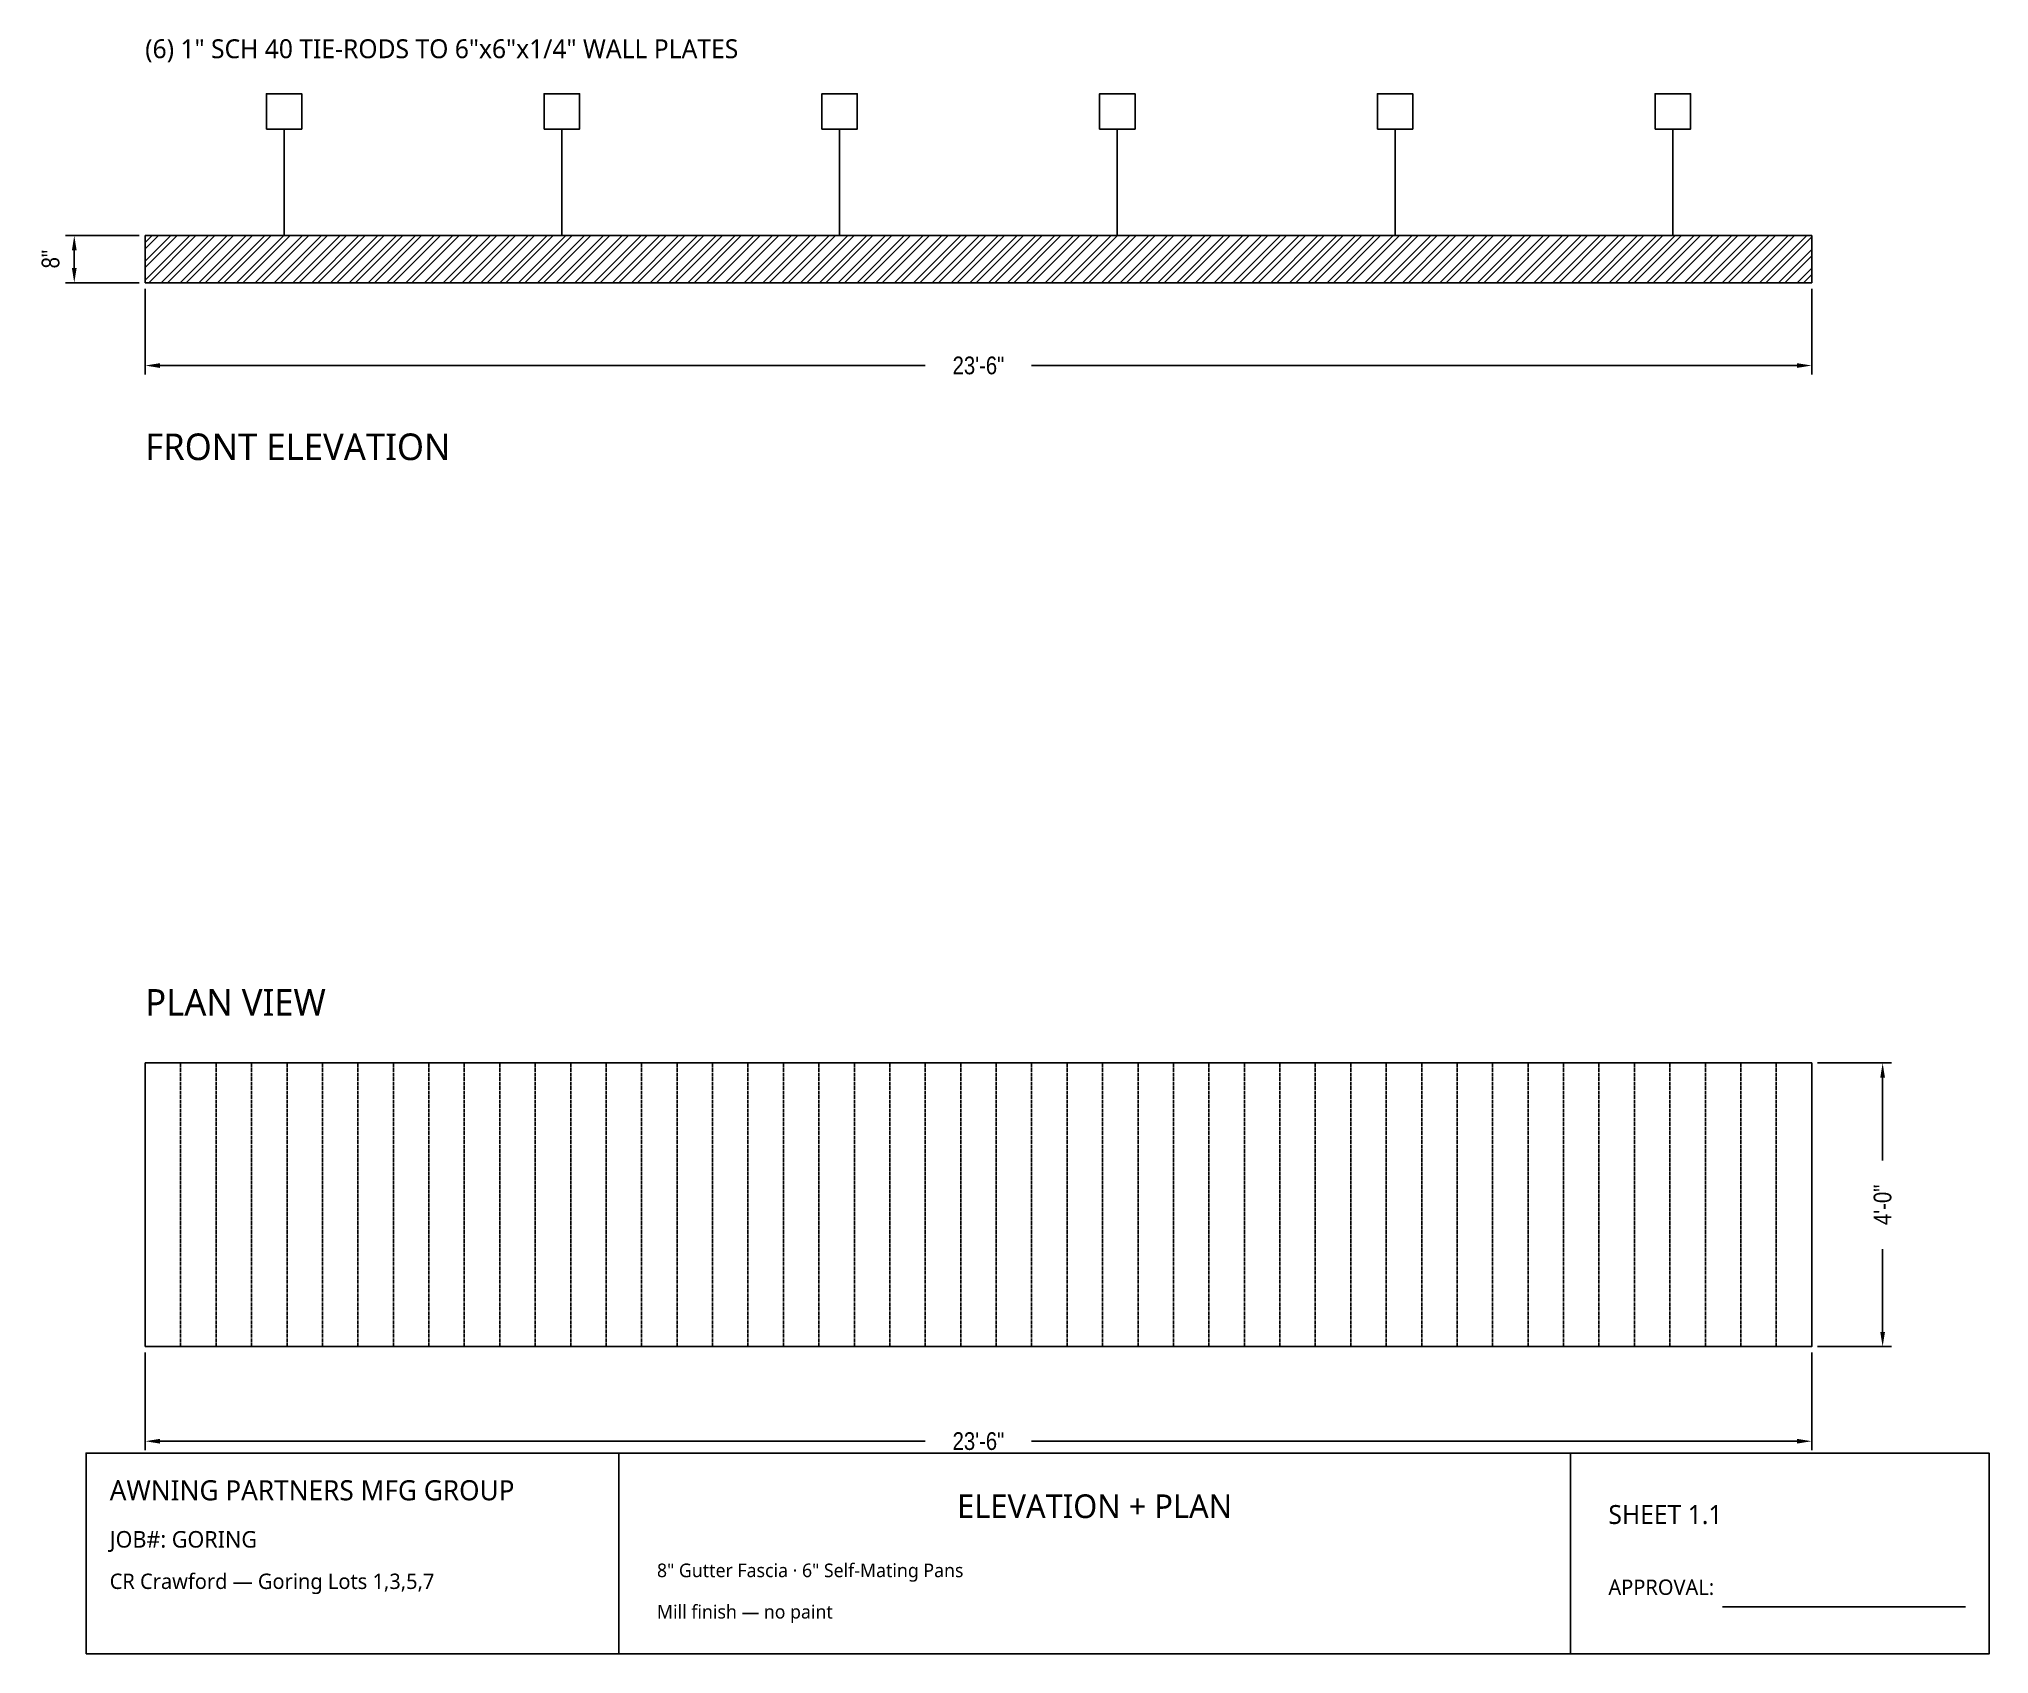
# Model space of a CAD drawing. Header units: inches. Extents: x 22 to 352, y 8 to 281.
import ezdxf
from ezdxf.enums import TextEntityAlignment as Align

# ---------------------------------------------------------------- set-up
doc = ezdxf.new("R2010")
doc.units = ezdxf.units.IN
doc.header["$MEASUREMENT"] = 0
doc.linetypes.add('DASHED2', pattern=[0.762, 0.635, -0.127])
for name, color, linetype in [('APMG-DIMS', 1, 'Continuous'), ('APMG-FRAME', 7, 'Continuous'), ('APMG-HATCH', 8, 'Continuous'), ('APMG-HIDDEN', 8, 'Continuous'), ('APMG-TEXT', 7, 'Continuous'), ('APMG-TITLE', 7, 'Continuous')]:
    doc.layers.add(name, color=color, linetype=linetype)
doc.styles.add('OpenSans', font='OpenSans-Regular.ttf')
doc.styles.add('OpenSansCondensed-Light', font='OpenSansCondensed-Light.ttf')
doc.dimstyles.new('APMG', dxfattribs={"dimtxt": 3, "dimasz": 2.5, "dimexe": 1.5, "dimexo": 1, "dimgap": 1, "dimtad": 1, "dimdec": 1, "dimlunit": 4, "dimcen": 2.5, "dimclrd": 1, "dimclre": 1, "dimclrt": 7, "dimazin": 3, "dimtfac": 1, "dimtmove": 0, "dimatfit": 3})

# ---------------------------------------------------------------- blocks, each defined once
blk = doc.blocks.new('_CLOSEDFILLED')
at = {"color": 0, "linetype": 'BYBLOCK'}
blk.add_solid([(-1, 0.16), (0, 0), (-1, -0.16)], dxfattribs=at)
blk = doc.blocks.new('*D1')
at = {"color": 1}
for p, q in [((40, 239), (40, 224.5)), ((322, 239), (322, 224.5)), ((42.5, 226), (172, 226)), ((190, 226), (319.5, 226))]:
    blk.add_line(p, q, dxfattribs=at)
at = {"layer": 'Defpoints'}
for p in [(40, 240), (322, 240), (40, 226)]:
    blk.add_point(p, dxfattribs=at)
at = {"layer": 'APMG-DIMS', "color": 1, "xscale": 2.5, "yscale": 2.5, "rotation": 180}
blk.add_blockref('_CLOSEDFILLED', (40, 226), dxfattribs=at)
at = {"layer": 'APMG-DIMS', "color": 1, "xscale": 2.5, "yscale": 2.5}
blk.add_blockref('_CLOSEDFILLED', (322, 226), dxfattribs=at)
at = {"layer": 'APMG-DIMS', "color": 7, "insert": (181, 226), "char_height": 3, "attachment_point": 5, "style": 'OpenSansCondensed-Light'}
blk.add_mtext('23\'-6"', dxfattribs=at)
blk = doc.blocks.new('*D2')
at = {"color": 1}
for p, q in [((39, 248), (26.5, 248)), ((28, 242.5), (28, 245.5)), ((39, 240), (26.5, 240))]:
    blk.add_line(p, q, dxfattribs=at)
at = {"layer": 'Defpoints'}
for p in [(40, 248), (28, 240), (40, 240)]:
    blk.add_point(p, dxfattribs=at)
at = {"layer": 'APMG-DIMS', "color": 1, "xscale": 2.5, "yscale": 2.5}
for p, rotation in [((28, 248), 90), ((28, 240), 270)]:
    blk.add_blockref('_CLOSEDFILLED', p, dxfattribs=dict(at, rotation=rotation))
at = {"layer": 'APMG-DIMS', "color": 7, "insert": (24, 244), "char_height": 3, "attachment_point": 5, "rotation": 90, "style": 'OpenSansCondensed-Light'}
blk.add_mtext('8"', dxfattribs=at)
blk = doc.blocks.new('*D3')
at = {"color": 1}
for p, q in [((40, 59), (40, 42.5)), ((322, 59), (322, 42.5)), ((42.5, 44), (172, 44)), ((190, 44), (319.5, 44))]:
    blk.add_line(p, q, dxfattribs=at)
at = {"layer": 'Defpoints'}
for p in [(40, 60), (322, 60), (40, 44)]:
    blk.add_point(p, dxfattribs=at)
at = {"layer": 'APMG-DIMS', "color": 1, "xscale": 2.5, "yscale": 2.5, "rotation": 180}
blk.add_blockref('_CLOSEDFILLED', (40, 44), dxfattribs=at)
at = {"layer": 'APMG-DIMS', "color": 1, "xscale": 2.5, "yscale": 2.5}
blk.add_blockref('_CLOSEDFILLED', (322, 44), dxfattribs=at)
at = {"layer": 'APMG-DIMS', "color": 7, "insert": (181, 44), "char_height": 3, "attachment_point": 5, "style": 'OpenSansCondensed-Light'}
blk.add_mtext('23\'-6"', dxfattribs=at)
blk = doc.blocks.new('*D4')
at = {"color": 1}
for p, q in [((323, 108), (335.5, 108)), ((334, 91.5), (334, 105.5)), ((334, 62.5), (334, 76.5)), ((323, 60), (335.5, 60))]:
    blk.add_line(p, q, dxfattribs=at)
at = {"layer": 'Defpoints'}
for p in [(322, 108), (322, 60), (334, 60)]:
    blk.add_point(p, dxfattribs=at)
at = {"layer": 'APMG-DIMS', "color": 1, "xscale": 2.5, "yscale": 2.5}
for p, rotation in [((334, 108), 90), ((334, 60), 270)]:
    blk.add_blockref('_CLOSEDFILLED', p, dxfattribs=dict(at, rotation=rotation))
at = {"layer": 'APMG-DIMS', "color": 7, "insert": (334, 84), "char_height": 3, "attachment_point": 5, "rotation": 90, "style": 'OpenSansCondensed-Light'}
blk.add_mtext('4\'-0"', dxfattribs=at)

msp = doc.modelspace()

# ---------------------------------------------------------------- hatches: boundary and pattern name
at = {"layer": 'APMG-HATCH'}
h = msp.add_hatch(dxfattribs=at)
h.set_pattern_fill('ANSI32', color=8, scale=6)
h.paths.add_polyline_path([(40, 240), (322, 240), (322, 248), (40, 248)])

# ---------------------------------------------------------------- linework, layer by layer
at = {"layer": 'APMG-FRAME'}
for p, q in [((63.5, 248), (63.5, 266)), ((110.5, 248), (110.5, 266)), ((157.5, 248), (157.5, 266)), ((204.5, 248), (204.5, 266)), ((251.5, 248), (251.5, 266)), ((298.5, 248), (298.5, 266))]:
    msp.add_line(p, q, dxfattribs=at)
for points in [[(60.5, 266), (66.5, 266), (66.5, 272), (60.5, 272)], [(107.5, 266), (113.5, 266), (113.5, 272), (107.5, 272)], [(154.5, 266), (160.5, 266), (160.5, 272), (154.5, 272)], [(201.5, 266), (207.5, 266), (207.5, 272), (201.5, 272)], [(248.5, 266), (254.5, 266), (254.5, 272), (248.5, 272)], [(295.5, 266), (301.5, 266), (301.5, 272), (295.5, 272)], [(40, 240), (322, 240), (322, 248), (40, 248)], [(40, 60), (322, 60), (322, 108), (40, 108)]]:
    msp.add_lwpolyline(points, close=True, dxfattribs=at)
at = {"layer": 'APMG-HIDDEN', "linetype": 'DASHED2'}
for p, q in [((46, 60), (46, 108)), ((52, 60), (52, 108)), ((58, 60), (58, 108)), ((64, 60), (64, 108)), ((70, 60), (70, 108)), ((76, 60), (76, 108)), ((82, 60), (82, 108)), ((88, 60), (88, 108)), ((94, 60), (94, 108)), ((100, 60), (100, 108)), ((106, 60), (106, 108)), ((112, 60), (112, 108)), ((118, 60), (118, 108)), ((124, 60), (124, 108)), ((130, 60), (130, 108)), ((136, 60), (136, 108)), ((142, 60), (142, 108)), ((148, 60), (148, 108)), ((154, 60), (154, 108)), ((160, 60), (160, 108)), ((166, 60), (166, 108)), ((172, 60), (172, 108)), ((178, 60), (178, 108)), ((184, 60), (184, 108)), ((190, 60), (190, 108)), ((196, 60), (196, 108)), ((202, 60), (202, 108)), ((208, 60), (208, 108)), ((214, 60), (214, 108)), ((220, 60), (220, 108)), ((226, 60), (226, 108)), ((232, 60), (232, 108)), ((238, 60), (238, 108)), ((244, 60), (244, 108)), ((250, 60), (250, 108)), ((256, 60), (256, 108)), ((262, 60), (262, 108)), ((268, 60), (268, 108)), ((274, 60), (274, 108)), ((280, 60), (280, 108)), ((286, 60), (286, 108)), ((292, 60), (292, 108)), ((298, 60), (298, 108)), ((304, 60), (304, 108)), ((310, 60), (310, 108)), ((316, 60), (316, 108)), ((322, 60), (322, 108))]:
    msp.add_line(p, q, dxfattribs=at)
at = {"layer": 'APMG-TITLE'}
for p, q in [((120.16, 8), (120.16, 42)), ((281.16, 8), (281.16, 42)), ((306.92, 16), (348, 16))]:
    msp.add_line(p, q, dxfattribs=at)
msp.add_lwpolyline([(30, 8), (352, 8), (352, 42), (30, 42)], close=True, dxfattribs=at)

# ---------------------------------------------------------------- texts
at = {"layer": 'APMG-TEXT', "style": 'OpenSans'}
for s, height, p in [('(6) 1" SCH 40 TIE-RODS TO 6"x6"x1/4" WALL PLATES', 3.2, (40, 278)), ('FRONT ELEVATION', 4.5, (40, 210)), ('PLAN VIEW', 4.5, (40, 116))]:
    msp.add_text(s, height=height, dxfattribs=at).set_placement(p)
at = {"layer": 'APMG-TITLE', "style": 'OpenSans'}
for s, height, p in [('AWNING PARTNERS MFG GROUP', 3.4, (34, 34)), ('SHEET 1.1', 3.2, (287.6, 30)), ('JOB#: GORING', 2.8, (34, 26)), ('8" Gutter Fascia · 6" Self-Mating Pans', 2.3, (126.6, 21)), ('CR Crawford — Goring Lots 1,3,5,7 ', 2.6, (34, 19)), ('APPROVAL:', 2.6, (287.6, 18)), ('Mill finish — no paint', 2.3, (126.6, 14))]:
    msp.add_text(s, height=height, dxfattribs=at).set_placement(p)
msp.add_text('ELEVATION + PLAN', height=4, dxfattribs=at).set_placement((200.66, 33), align=Align.MIDDLE_CENTER)

# ---------------------------------------------------------------- dimensions: what is measured, and where the dimension line sits
at = {"layer": 'APMG-DIMS'}
for base, p1, p2, text, picture, middle in [((28, 240), (40, 240), (40, 248), '8"', '*D2', (24, 244)), ((334, 60), (322, 60), (322, 108), '4\'-0"', '*D4', (334, 84))]:
    dim = msp.add_linear_dim(base=base, p1=p1, p2=p2, angle=90, text=text, dimstyle='APMG', override={"dimtxt": 3}, dxfattribs=at)
    dim.commit()
    dim.dimension.update_dxf_attribs({"geometry": picture, "text_midpoint": middle})
for base, p1, p2, picture, middle in [((40, 226), (40, 240), (322, 240), '*D1', (181, 226)), ((40, 44), (40, 60), (322, 60), '*D3', (181, 44))]:
    dim = msp.add_linear_dim(base=base, p1=p1, p2=p2, text='23\'-6"', dimstyle='APMG', override={"dimtxt": 3}, dxfattribs=at)
    dim.commit()
    dim.dimension.update_dxf_attribs({"geometry": picture, "text_midpoint": middle})

doc.saveas('drawing.dxf')
